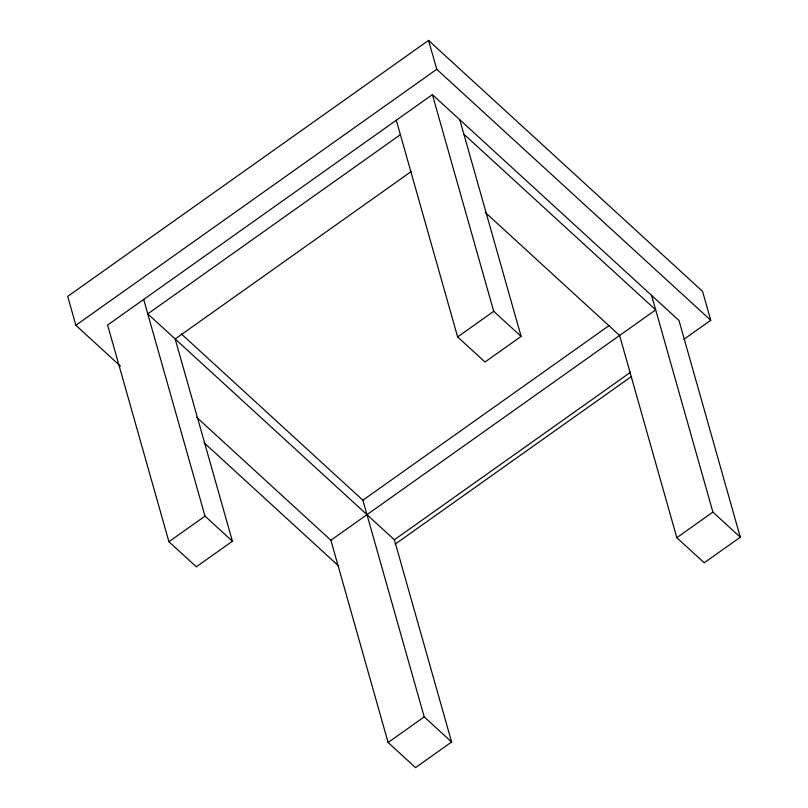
<?xml version="1.0" encoding="UTF-8"?>
<svg xmlns="http://www.w3.org/2000/svg" width="808" height="808" viewBox="0 0 808 808"><rect width="100%" height="100%" fill="white"/><g stroke="black" fill="none" stroke-linecap="round" stroke-linejoin="round"><path stroke-width="1.21" d="M684.012 339.229L710.747 320.271L702.566 291.375L428.563 40.4L67.69 296.405L75.861 325.291L120.442 366.135M75.861 325.291L436.744 69.286L428.563 40.4M485.244 212.403L619.595 335.471L676.821 537.694L704.222 562.792L740.31 537.199L679.003 320.524L432.401 94.637L107.605 325.048L168.923 541.714L196.324 566.812L232.411 541.219L175.184 338.986L411.363 171.437M400.394 134.684L147.783 313.888L394.385 539.774L451.611 741.996L415.524 767.6L388.123 742.501L330.896 540.269L196.546 417.211M168.923 541.714L205.01 516.12L143.693 299.445M459.792 119.736L521.11 336.411L485.022 362.014L457.621 336.916L493.708 311.312L432.401 94.637M451.611 741.996L424.21 716.898L362.893 500.223L609.353 325.392M330.896 540.269L655.682 309.868L463.883 134.178M394.385 539.774L630.563 372.225M395.102 544.178L631.573 376.427M388.123 742.501L424.21 716.898M676.821 537.694L712.909 512.1L651.601 295.425M436.744 69.286L710.747 320.271M493.708 311.312L521.11 336.411M712.909 512.1L740.31 537.199M181.285 333.876L362.893 500.223M204.04 442.703L338.724 566.065M205.01 516.12L232.411 541.219M396.314 120.24L457.621 336.916"/></g></svg>
